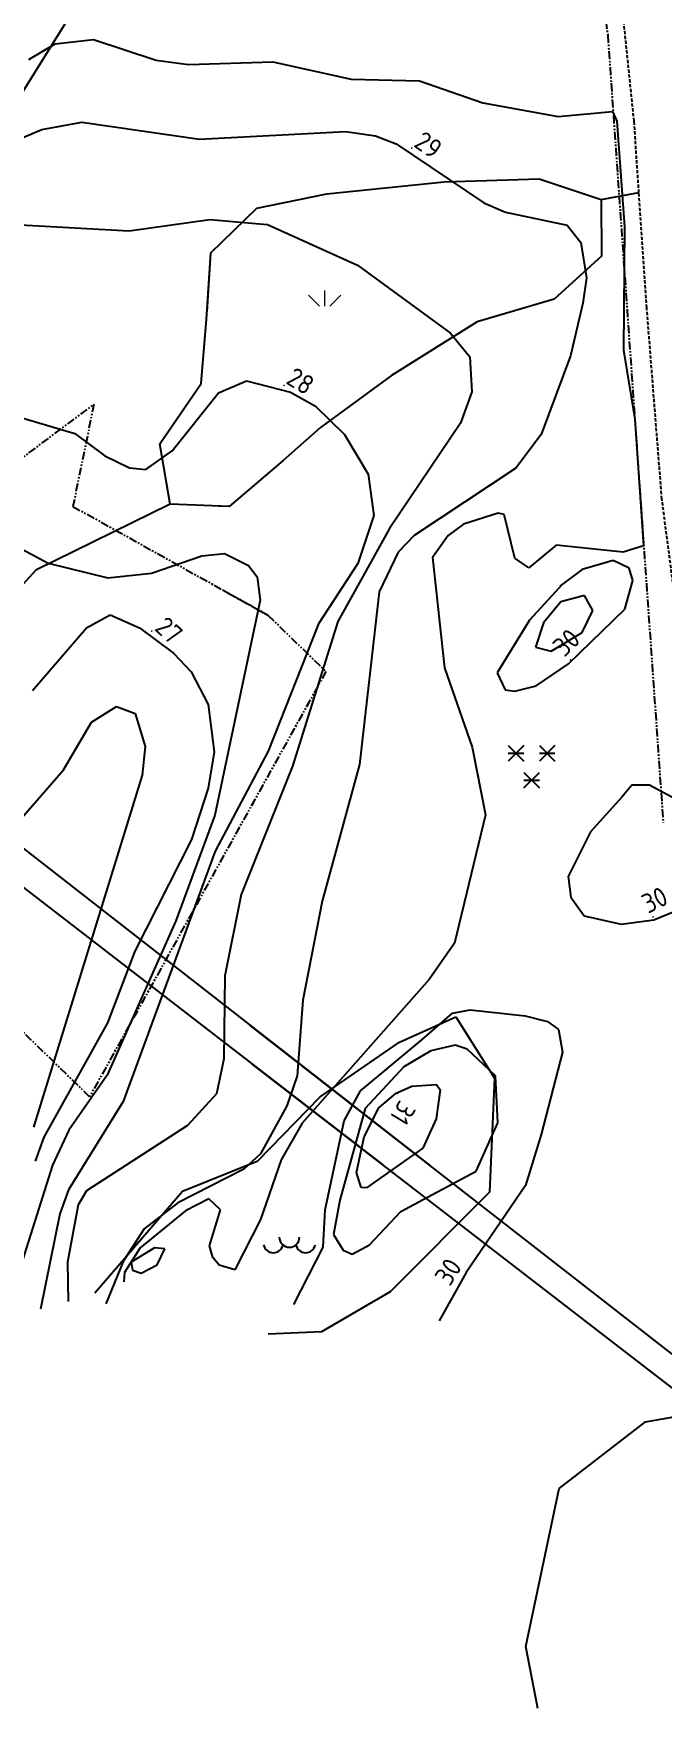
# Model space of a CAD drawing. Header units: metres. Extents: x 139929 to 142176, y 6401995 to 6404420.
# Drawn here: x 140064.6 to 140113.3, y 6402061.5 to 6402191 of the extents above; entities that cross this region are included whole.
import ezdxf
from ezdxf.enums import TextEntityAlignment as Align

# ---------------------------------------------------------------- set-up
doc = ezdxf.new("R2010")
doc.units = ezdxf.units.M
doc.header["$LTSCALE"] = 0.5
doc.linetypes.add('DASHED', pattern=[0.75, 0.5, -0.25])
doc.linetypes.add('PHANTOM', pattern=[2.5, 1.25, -0.25, 0.25, -0.25, 0.25, -0.25])
doc.layers.get('0').update_dxf_attribs({"color": 1})
for name, color, linetype in [('M-BEF-EL-LUFT', 4, 'ELLEDNING'), ('M-BEF-MARKLINJE', 4, 'Continuous'), ('M-BEF-NIVÅKURVA-PRIMÄR-0.5M', 12, 'Continuous'), ('M-BEF-NIVÅKURVA-PRIMÄR-1.0M', 12, 'Continuous'), ('M-BEF-VÄGKANT', 1, 'DASHED'), ('M-GR-FASTIGHETSGRÄNS', 3, 'PHANTOM')]:
    doc.layers.add(name, color=color, linetype=linetype)
doc.layers.add('PRI_LED_LUFTLED_ELNÄT', color=249, linetype='Continuous', lineweight=18)
doc.layers.add('PRI_MARKSLAG_KÄRR', color=100, linetype='Continuous', lineweight=18)
doc.styles.add('ISO', font='iso.shx', dxfattribs={"height": 2.5})
doc.styles.get("Standard").update_dxf_attribs({"font": 'simplex8.shx'})
doc.linetypes.add('ELLEDNING', pattern='A,3,-0.5,["E",Standard,S=0.5,R=0,X=0,Y=-0.25],-0.5', length=4)

# ---------------------------------------------------------------- blocks, each defined once
blk = doc.blocks.new('PRI_M_BARRSKOG')
for points in [[(-0.6, 1.48, 0), (-1.8, 0.28, 0)], [(-1.8, 1.48, 0), (-0.6, 0.28, 0)], [(0.6, 1.48, 0), (1.8, 0.28, 0)], [(1.8, 1.48, 0), (0.6, 0.28, 0)], [(-1.8, 0.88, 0), (-0.6, 0.88, 0)], [(0.6, 0.88, 0), (1.8, 0.88, 0)], [(-0.6, -1.8, 0), (0.6, -0.6, 0)], [(-0.6, -0.6, 0), (0.6, -1.8, 0)], [(-0.6, -1.2, 0), (0.6, -1.2, 0)]]:
    blk.add_polyline3d(points)
blk = doc.blocks.new('PRI_M_BERG')
for centre, radius, start, end in [((-1.25, 0.43), 0.765, 192.2902, 347.7098), ((0, 0.87), 0.784, 180, 0), ((1.25, 0.43), 0.765, 192.2902, 347.7098)]:
    blk.add_arc(centre, radius, start, end)
blk = doc.blocks.new('PRI_M_KÄRR')
for points in [[(-1.25, 0.85, 0), (-0.4, 0, 0)], [(0, 1.2, 0), (0, 0, 0)], [(1.25, 0.85, 0), (0.4, 0, 0)]]:
    blk.add_polyline3d(points)
blk = doc.blocks.new('PRI_NIVÅ_HÖJDPKT')
at = {"color": 0, "linetype": 'Continuous', "lineweight": -3}
blk.add_circle((183, 184), 0.0005, dxfattribs=at)

msp = doc.modelspace()

# ---------------------------------------------------------------- linework, layer by layer
at = {"layer": 'M-BEF-EL-LUFT', "lineweight": -3}
for p, q in [((140055.62, 6402134.39, 38.12), (140095.23, 6402103.51, 40.07)), ((140091.64, 6402103.54, 39.96), (140054.21, 6402132.41, 38.12))]:
    msp.add_line(p, q, dxfattribs=at)
at = {"layer": 'M-BEF-MARKLINJE'}
for p, q in [((140069.79, 6402196.17, 30.24), (140060.87, 6402181.84, 29.23)), ((140087.3, 6402178.62, 28.74), (140096.38, 6402179.54, 28.99)), ((140096.38, 6402179.54, 28.99), (140103.71, 6402179.77, 29.27)), ((140103.71, 6402179.77, 29.27), (140108.52, 6402178.18, 29.22)), ((140108.52, 6402178.18, 29.22), (140111.43, 6402178.71, 29.61)), ((140078.33, 6402174.04, 28.42), (140081.87, 6402177.51, 28.55)), ((140081.87, 6402177.51, 28.55), (140087.3, 6402178.62, 28.74)), ((140108.52, 6402178.18, 29.22), (140108.53, 6402173.8, 29.32)), ((140078, 6402168.93, 28.15), (140078.33, 6402174.04, 28.42)), ((140108.53, 6402173.8, 29.32), (140104.87, 6402170.46, 29.04)), ((140104.87, 6402170.46, 29.04), (140098.91, 6402168.73, 28.73)), ((140077.57, 6402163.94, 28.11), (140078, 6402168.93, 28.15)), ((140098.91, 6402168.73, 28.73), (140092.31, 6402164.57, 28.44)), ((140092.31, 6402164.57, 28.44), (140086.8, 6402160.55, 28.21)), ((140074.38, 6402159.28, 28.03), (140077.57, 6402163.94, 28.11)), ((140086.8, 6402160.55, 28.21), (140083.91, 6402158, 27.98)), ((140075.17, 6402154.61, 27.97), (140074.38, 6402159.28, 28.03)), ((140083.91, 6402158, 27.98), (140079.74, 6402154.44, 27.89)), ((140075.17, 6402154.61, 27.97), (140064.78, 6402149.52, 27.66)), ((140079.74, 6402154.44, 27.89), (140075.17, 6402154.61, 27.97)), ((140064.78, 6402149.52, 27.66), (140056.15, 6402140.13, 27.27)), ((140092.92, 6402113.02, 29.43), (140097.27, 6402115, 29.82)), ((140097.27, 6402115, 29.82), (140100.26, 6402110.25, 29.88)), ((140086.78, 6402108.81, 28.95), (140092.92, 6402113.02, 29.43)), ((140100.26, 6402110.25, 29.88), (140099.88, 6402101.43, 29.6)), ((140081.97, 6402103.86, 28.89), (140086.78, 6402108.81, 28.95)), ((140076.14, 6402101.5, 28.65), (140081.97, 6402103.86, 28.89)), ((140069.35, 6402093.65, 28.15), (140076.14, 6402101.5, 28.65)), ((140099.88, 6402101.43, 29.6), (140092.19, 6402093.73, 29.78))]:
    msp.add_line(p, q, dxfattribs=at)
at = {"layer": 'M-BEF-MARKLINJE', "lineweight": -3}
for p, q in [((140087.3, 6402178.62), (140096.38, 6402179.54)), ((140096.38, 6402179.54), (140103.71, 6402179.77)), ((140103.71, 6402179.77), (140108.52, 6402178.18)), ((140108.52, 6402178.18), (140111.43, 6402178.71)), ((140078.33, 6402174.04), (140081.87, 6402177.51)), ((140081.87, 6402177.51), (140087.3, 6402178.62)), ((140108.52, 6402178.18), (140108.53, 6402173.8)), ((140078.03, 6402169.48), (140078.33, 6402174.04)), ((140108.53, 6402173.8), (140104.87, 6402170.46)), ((140104.87, 6402170.46), (140098.91, 6402168.73)), ((140098.91, 6402168.73), (140092.31, 6402164.57)), ((140092.31, 6402164.57), (140086.8, 6402160.55)), ((140086.8, 6402160.55), (140083.91, 6402158)), ((140083.91, 6402158), (140079.74, 6402154.44)), ((140079.74, 6402154.44), (140078.93, 6402154.47)), ((140092.92, 6402113.02), (140097.27, 6402115)), ((140097.27, 6402115), (140100.26, 6402110.25)), ((140086.78, 6402108.81), (140092.92, 6402113.02)), ((140100.26, 6402110.25), (140099.88, 6402101.43)), ((140081.97, 6402103.86), (140086.78, 6402108.81)), ((140081.95, 6402103.85), (140081.97, 6402103.86)), ((140099.88, 6402101.43), (140092.19, 6402093.73)), ((140092.19, 6402093.73), (140086.89, 6402090.64)), ((140086.89, 6402090.64), (140082.75, 6402090.45)), ((140111.93, 6402083.67), (140123.09, 6402085.65)), ((140105.26, 6402078.52), (140111.93, 6402083.67)), ((140102.68, 6402066.31), (140105.26, 6402078.52)), ((140103.61, 6402061.52), (140102.68, 6402066.31))]:
    msp.add_line(p, q, dxfattribs=at)
at = {"layer": 'M-BEF-NIVÅKURVA-PRIMÄR-0.5M', "linetype": 'Continuous', "lineweight": -3}
for p, q in [((140066.29, 6402190.22, 29.5), (140069.25, 6402190.54, 29.5)), ((140069.25, 6402190.54, 29.5), (140074.09, 6402188.95, 29.5)), ((140064.26, 6402189.01, 29.5), (140066.29, 6402190.22, 29.5)), ((140074.09, 6402188.95, 29.5), (140076.59, 6402188.61, 29.5)), ((140076.59, 6402188.61, 29.5), (140083.13, 6402188.81, 29.5)), ((140083.13, 6402188.81, 29.5), (140089.17, 6402187.48, 29.5)), ((140089.17, 6402187.48, 29.5), (140094.46, 6402187.35, 29.5)), ((140094.46, 6402187.35, 29.5), (140099.37, 6402185.65, 29.5)), ((140099.37, 6402185.65, 29.5), (140105.19, 6402184.6, 29.5)), ((140105.19, 6402184.6, 29.5), (140109.39, 6402184.99, 29.5)), ((140109.39, 6402184.99, 29.5), (140109.73, 6402184.22, 29.5)), ((140109.73, 6402184.22, 29.5), (140110.32, 6402176.05, 29.5)), ((140063.13, 6402176.24, 28.5), (140072.01, 6402175.75, 28.5)), ((140072.01, 6402175.75, 28.5), (140078.26, 6402176.64, 28.5)), ((140078.26, 6402176.64, 28.5), (140082.7, 6402176.24, 28.5)), ((140082.7, 6402176.24, 28.5), (140089.67, 6402173.11, 28.5)), ((140110.32, 6402176.05, 29.5), (140110.25, 6402166.54, 29.5)), ((140089.67, 6402173.11, 28.5), (140096.85, 6402167.83, 28.5)), ((140096.85, 6402167.83, 28.5), (140098.36, 6402166, 28.5)), ((140098.36, 6402166, 28.5), (140098.5, 6402163.3, 28.5)), ((140110.25, 6402166.54, 29.5), (140111.11, 6402161.2, 29.5)), ((140098.5, 6402163.3, 28.5), (140097.63, 6402160.89, 28.5)), ((140097.63, 6402160.89, 28.5), (140092.13, 6402152.73, 28.5)), ((140111.11, 6402161.2, 29.5), (140111.79, 6402151.41, 29.5)), ((140097.86, 6402153.07, 29.5), (140096.69, 6402152.21, 29.5)), ((140100.54, 6402153.92, 29.5), (140097.86, 6402153.07, 29.5)), ((140101.01, 6402153.83, 29.5), (140100.54, 6402153.92, 29.5)), ((140101.84, 6402150.45, 29.5), (140101.01, 6402153.83, 29.5)), ((140062.68, 6402151.72, 27.5), (140065.74, 6402150.05, 27.5)), ((140092.13, 6402152.73, 28.5), (140088.15, 6402145.54, 28.5)), ((140096.69, 6402152.21, 29.5), (140095.46, 6402150.49, 29.5)), ((140105.03, 6402151.45, 29.5), (140102.93, 6402149.7, 29.5)), ((140110.22, 6402150.9, 29.5), (140105.03, 6402151.45, 29.5)), ((140073.74, 6402149.29, 27.5), (140077.62, 6402150.62, 27.5)), ((140077.62, 6402150.62, 27.5), (140079.39, 6402150.81, 27.5)), ((140079.39, 6402150.81, 27.5), (140081.24, 6402149.87, 27.5)), ((140095.46, 6402150.49, 29.5), (140096.4, 6402141.96, 29.5)), ((140102.93, 6402149.7, 29.5), (140101.84, 6402150.45, 29.5)), ((140111.79, 6402151.41, 29.5), (140110.22, 6402150.9, 29.5)), ((140065.74, 6402150.05, 27.5), (140070.37, 6402148.93, 27.5)), ((140070.37, 6402148.93, 27.5), (140073.74, 6402149.29, 27.5)), ((140081.24, 6402149.87, 27.5), (140081.91, 6402149, 27.5)), ((140081.91, 6402149, 27.5), (140082.13, 6402147.19, 27.5)), ((140107.23, 6402147.57, 30.5), (140105.4, 6402147.07, 30.5)), ((140107.88, 6402146.41, 30.5), (140107.23, 6402147.57, 30.5)), ((140082.13, 6402147.19, 27.5), (140078.63, 6402130.58, 27.5)), ((140105.4, 6402147.07, 30.5), (140104.04, 6402145.46, 30.5)), ((140107.05, 6402144.7, 30.5), (140107.88, 6402146.41, 30.5)), ((140088.15, 6402145.54, 28.5), (140084.63, 6402134.38, 28.5)), ((140104.04, 6402145.46, 30.5), (140103.44, 6402143.56, 30.5)), ((140104.65, 6402143.25, 30.5), (140107.05, 6402144.7, 30.5)), ((140103.44, 6402143.56, 30.5), (140104.65, 6402143.25, 30.5)), ((140096.4, 6402141.96, 29.5), (140098.54, 6402135.83, 29.5)), ((140069.1, 6402137.76, 26.5), (140071.04, 6402138.99, 26.5)), ((140071.04, 6402138.99, 26.5), (140072.48, 6402138.45, 26.5)), ((140066.94, 6402134.09, 26.5), (140069.1, 6402137.76, 26.5)), ((140072.48, 6402138.45, 26.5), (140073.25, 6402135.89, 26.5)), ((140073.25, 6402135.89, 26.5), (140073.01, 6402133.68, 26.5)), ((140098.54, 6402135.83, 29.5), (140099.57, 6402130.61, 29.5)), ((140062.65, 6402129.16, 26.5), (140066.94, 6402134.09, 26.5)), ((140073.01, 6402133.68, 26.5), (140064.61, 6402106.46, 26.5)), ((140084.63, 6402134.38, 28.5), (140080.68, 6402124.45, 28.5)), ((140078.63, 6402130.58, 27.5), (140075.61, 6402122.41, 27.5)), ((140099.57, 6402130.61, 29.5), (140097.17, 6402120.68, 29.5)), ((140080.68, 6402124.45, 28.5), (140079.42, 6402118.16, 28.5)), ((140075.61, 6402122.41, 27.5), (140070.3, 6402110.49, 27.5)), ((140097.17, 6402120.68, 29.5), (140095.2, 6402117.88, 29.5)), ((140079.42, 6402118.16, 28.5), (140079.32, 6402111.74, 28.5)), ((140095.2, 6402117.88, 29.5), (140085.4, 6402106.76, 29.5)), ((140097.22, 6402112.81, 30.5), (140095.34, 6402112.36, 30.5)), ((140098.15, 6402112.48, 30.5), (140097.22, 6402112.81, 30.5)), ((140079.32, 6402111.74, 28.5), (140078.76, 6402109.03, 28.5)), ((140095.34, 6402112.36, 30.5), (140093.26, 6402111.13, 30.5)), ((140100.35, 6402110.43, 30.5), (140098.15, 6402112.48, 30.5)), ((140070.3, 6402110.49, 27.5), (140067.35, 6402106.23, 27.5)), ((140093.26, 6402111.13, 30.5), (140090.25, 6402107.89, 30.5)), ((140100.51, 6402106.8, 30.5), (140100.35, 6402110.43, 30.5)), ((140078.76, 6402109.03, 28.5), (140076.52, 6402106.59, 28.5)), ((140090.25, 6402107.89, 30.5), (140088.29, 6402100.82, 30.5)), ((140067.35, 6402106.23, 27.5), (140066.07, 6402103.52, 27.5)), ((140076.52, 6402106.59, 28.5), (140068.71, 6402101.53, 28.5)), ((140085.4, 6402106.76, 29.5), (140083.77, 6402103.93, 29.5)), ((140098.84, 6402103.07, 30.5), (140100.51, 6402106.8, 30.5)), ((140083.77, 6402103.93, 29.5), (140082.17, 6402099.31, 29.5)), ((140066.07, 6402103.52, 27.5), (140062.06, 6402090.79, 27.5)), ((140095.09, 6402101.04, 30.5), (140098.84, 6402103.07, 30.5)), ((140068.71, 6402101.53, 28.5), (140068.06, 6402100.46, 28.5)), ((140093.01, 6402099.95, 30.5), (140095.09, 6402101.04, 30.5)), ((140068.06, 6402100.46, 28.5), (140067.24, 6402096.01, 28.5)), ((140076.36, 6402099.98, 29.5), (140072.87, 6402097.14, 29.5)), ((140078.17, 6402100.92, 29.5), (140076.36, 6402099.98, 29.5)), ((140079.07, 6402100.07, 29.5), (140078.17, 6402100.92, 29.5)), ((140078.22, 6402097.29, 29.5), (140079.07, 6402100.07, 29.5)), ((140088.29, 6402100.82, 30.5), (140087.82, 6402098.15, 30.5)), ((140090.59, 6402097.35, 30.5), (140093.01, 6402099.95, 30.5)), ((140082.17, 6402099.31, 29.5), (140080.17, 6402095.42, 29.5)), ((140072.87, 6402097.14, 29.5), (140071.66, 6402095.23, 29.5)), ((140078.48, 6402096.39, 29.5), (140078.22, 6402097.29, 29.5)), ((140087.82, 6402098.15, 30.5), (140088.55, 6402096.95, 30.5)), ((140089.25, 6402096.65, 30.5), (140090.59, 6402097.35, 30.5)), ((140067.24, 6402096.01, 28.5), (140067.29, 6402092.99, 28.5)), ((140078.96, 6402095.79, 29.5), (140078.48, 6402096.39, 29.5)), ((140080.17, 6402095.42, 29.5), (140078.96, 6402095.79, 29.5)), ((140088.55, 6402096.95, 30.5), (140089.25, 6402096.65, 30.5)), ((140071.66, 6402095.23, 29.5), (140071.6, 6402094.51, 29.5))]:
    msp.add_line(p, q, dxfattribs=at)
at = {"layer": 'M-BEF-NIVÅKURVA-PRIMÄR-1.0M', "linetype": 'Continuous', "lineweight": -3}
for p, q in [((140065.25, 6402183.6, 29), (140068.35, 6402184.15, 29)), ((140068.35, 6402184.15, 29), (140077.46, 6402182.84, 29)), ((140059.8, 6402181.27, 29), (140065.25, 6402183.6, 29)), ((140077.46, 6402182.84, 29), (140088.75, 6402183.44, 29)), ((140088.75, 6402183.44, 29), (140091.06, 6402183.11, 29)), ((140091.06, 6402183.11, 29), (140092.65, 6402182.49, 29)), ((140092.65, 6402182.49, 29), (140099.45, 6402177.91, 29)), ((140099.45, 6402177.91, 29), (140101.12, 6402177.2, 29)), ((140101.12, 6402177.2, 29), (140105.88, 6402176.18, 29)), ((140105.88, 6402176.18, 29), (140106.95, 6402174.84, 29)), ((140106.95, 6402174.84, 29), (140107.38, 6402172.13, 29)), ((140107.38, 6402172.13, 29), (140107.1, 6402170.16, 29)), ((140107.1, 6402170.16, 29), (140106.14, 6402166.09, 29)), ((140106.14, 6402166.09, 29), (140103.88, 6402160.01, 29)), ((140075.34, 6402158.75, 28), (140078.93, 6402163.24, 28)), ((140078.93, 6402163.24, 28), (140081.09, 6402164.15, 28)), ((140081.09, 6402164.15, 28), (140084.48, 6402163.27, 28)), ((140084.48, 6402163.27, 28), (140086.43, 6402162.2, 28)), ((140086.43, 6402162.2, 28), (140088.66, 6402160, 28)), ((140062.93, 6402161.54, 28), (140067.8, 6402160.08, 28)), ((140067.8, 6402160.08, 28), (140070.13, 6402158.37, 28)), ((140088.66, 6402160, 28), (140090.5, 6402156.94, 28)), ((140103.88, 6402160.01, 29), (140101.92, 6402157.4, 29)), ((140070.13, 6402158.37, 28), (140072.03, 6402157.44, 28)), ((140073.31, 6402157.3, 28), (140075.34, 6402158.75, 28)), ((140072.03, 6402157.44, 28), (140073.31, 6402157.3, 28)), ((140090.5, 6402156.94, 28), (140090.93, 6402153.75, 28)), ((140101.92, 6402157.4, 29), (140094.05, 6402152.21, 29)), ((140090.93, 6402153.75, 28), (140089.69, 6402150.04, 28)), ((140094.05, 6402152.21, 29), (140092.81, 6402150.9, 29)), ((140092.81, 6402150.9, 29), (140091.34, 6402147.84, 29)), ((140109.45, 6402150.27, 30), (140107.04, 6402149.57, 30)), ((140110.68, 6402149.68, 30), (140109.45, 6402150.27, 30)), ((140089.69, 6402150.04, 28), (140086.66, 6402145.36, 28)), ((140107.04, 6402149.57, 30), (140105.32, 6402148.28, 30)), ((140110.95, 6402148.72, 30), (140110.68, 6402149.68, 30)), ((140091.34, 6402147.84, 29), (140089.82, 6402134.49, 29)), ((140105.54, 6402148.46, 30), (140102.98, 6402145.65, 30)), ((140110.34, 6402146.51, 30), (140110.95, 6402148.72, 30)), ((140105.98, 6402142.29, 30), (140110.34, 6402146.51, 30)), ((140064.53, 6402140.21, 27), (140068.71, 6402145.06, 27)), ((140068.71, 6402145.06, 27), (140070.53, 6402146.06, 27)), ((140070.53, 6402146.06, 27), (140072.81, 6402145.07, 27)), ((140072.81, 6402145.07, 27), (140075.43, 6402143.11, 27)), ((140086.66, 6402145.36, 28), (140082.75, 6402135.54, 28)), ((140102.98, 6402145.65, 30), (140100.48, 6402141.59, 30)), ((140075.43, 6402143.11, 27), (140076.8, 6402141.66, 27)), ((140076.8, 6402141.66, 27), (140078.13, 6402139.14, 27)), ((140100.48, 6402141.59, 30), (140101.1, 6402140.28, 30)), ((140103.49, 6402140.57, 30), (140105.98, 6402142.29, 30)), ((140101.1, 6402140.28, 30), (140101.83, 6402140.17, 30)), ((140101.83, 6402140.17, 30), (140103.49, 6402140.57, 30)), ((140078.13, 6402139.14, 27), (140078.59, 6402135.47, 27)), ((140078.59, 6402135.47, 27), (140078.12, 6402132.66, 27)), ((140082.75, 6402135.54, 28), (140078.66, 6402127.79, 28)), ((140089.82, 6402134.49, 29), (140086.94, 6402123.92, 29)), ((140078.12, 6402132.66, 27), (140076.84, 6402128.7, 27)), ((140110.89, 6402132.91, 30), (140110.12, 6402131.98, 30)), ((140112.24, 6402132.9, 30), (140110.89, 6402132.91, 30)), ((140114.32, 6402131.79, 30), (140112.24, 6402132.9, 30)), ((140110.12, 6402131.98, 30), (140107.68, 6402129.3, 30)), ((140076.84, 6402128.7, 27), (140072.45, 6402120.06, 27)), ((140107.68, 6402129.3, 30), (140105.97, 6402125.83, 30)), ((140078.66, 6402127.79, 28), (140071.55, 6402108.44, 28)), ((140105.97, 6402125.83, 30), (140106.17, 6402124.23, 30)), ((140086.94, 6402123.92, 29), (140085.45, 6402116.27, 29)), ((140106.17, 6402124.23, 30), (140107.19, 6402122.8, 30)), ((140112.58, 6402122.48, 30), (140116.5, 6402124.11, 30)), ((140107.19, 6402122.8, 30), (140110.07, 6402122.14, 30)), ((140110.07, 6402122.14, 30), (140112.58, 6402122.48, 30)), ((140072.45, 6402120.06, 27), (140070.34, 6402114.53, 27)), ((140085.45, 6402116.27, 29), (140085.01, 6402110.43, 29)), ((140094.64, 6402113.22, 30), (140097.01, 6402115.28, 30)), ((140097.01, 6402115.28, 30), (140098.38, 6402115.52, 30)), ((140098.38, 6402115.52, 30), (140102.64, 6402115.06, 30)), ((140070.34, 6402114.53, 27), (140065.4, 6402105.69, 27)), ((140102.64, 6402115.06, 30), (140104.35, 6402114.64, 30)), ((140104.35, 6402114.64, 30), (140105.2, 6402114.01, 30)), ((140105.2, 6402114.01, 30), (140105.51, 6402112.27, 30)), ((140089.91, 6402109.26, 30), (140094.64, 6402113.22, 30)), ((140105.51, 6402112.27, 30), (140103.88, 6402105.9, 30)), ((140085.01, 6402110.43, 29), (140084.21, 6402108.11, 29)), ((140088.63, 6402106.94, 30), (140089.91, 6402109.26, 30)), ((140091.33, 6402107.96, 31), (140092.67, 6402109.08, 31)), ((140092.67, 6402109.08, 31), (140093.86, 6402109.63, 31)), ((140093.86, 6402109.63, 31), (140095.79, 6402109.76, 31)), ((140096.05, 6402109.34, 31), (140095.75, 6402107.1, 31)), ((140095.79, 6402109.76, 31), (140096.05, 6402109.34, 31)), ((140071.55, 6402108.44, 28), (140067.32, 6402101.62, 28)), ((140084.21, 6402108.11, 29), (140082.16, 6402104.4, 29)), ((140090.19, 6402105.7, 31), (140091.33, 6402107.96, 31)), ((140087.17, 6402100.07, 30), (140088.63, 6402106.94, 30)), ((140095.75, 6402107.1, 31), (140094.73, 6402104.83, 31)), ((140065.4, 6402105.69, 27), (140064.74, 6402103.82, 27)), ((140089.59, 6402102.96, 31), (140090.19, 6402105.7, 31)), ((140094.73, 6402104.83, 31), (140090.36, 6402101.76, 31)), ((140103.88, 6402105.9, 30), (140102.66, 6402101.94, 30)), ((140082.16, 6402104.4, 29), (140080.89, 6402103.22, 29)), ((140080.89, 6402103.22, 29), (140075.77, 6402100.6, 29)), ((140089.95, 6402101.8, 31), (140089.59, 6402102.96, 31)), ((140067.32, 6402101.62, 28), (140066.64, 6402099.76, 28)), ((140090.36, 6402101.76, 31), (140089.95, 6402101.8, 31)), ((140102.66, 6402101.94, 30), (140098.07, 6402095.23, 30)), ((140066.64, 6402099.76, 28), (140065.15, 6402092.38, 28)), ((140075.77, 6402100.6, 29), (140073.18, 6402098.6, 29)), ((140087.01, 6402097.19, 30), (140087.17, 6402100.07, 30)), ((140073.18, 6402098.6, 29), (140071.55, 6402096.08, 29)), ((140073.96, 6402097.12, 30), (140072.16, 6402096.03, 30)), ((140074.78, 6402097.05, 30), (140073.96, 6402097.12, 30)), ((140084.74, 6402092.75, 30), (140087.01, 6402097.19, 30)), ((140071.55, 6402096.08, 29), (140070.21, 6402092.81, 29)), ((140072.16, 6402096.03, 30), (140072.27, 6402095.4, 30)), ((140072.95, 6402095.16, 30), (140074.18, 6402095.82, 30)), ((140074.18, 6402095.82, 30), (140074.78, 6402097.05, 30)), ((140072.27, 6402095.4, 30), (140072.95, 6402095.16, 30)), ((140098.07, 6402095.23, 30), (140095.98, 6402091.48, 30))]:
    msp.add_line(p, q, dxfattribs=at)
at = {"layer": 'M-BEF-VÄGKANT'}
for p, q in [((140111.06, 6402184.24), (140109.75, 6402196.9)), ((140111.43, 6402178.71), (140111.06, 6402184.24)), ((140112.04, 6402169.81), (140111.43, 6402178.71)), ((140113.21, 6402155.03), (140112.04, 6402169.81)), ((140114.6, 6402144.48, 29.84), (140113.21, 6402155.03, 29.62))]:
    msp.add_line(p, q, dxfattribs=at)
at = {"layer": 'M-BEF-VÄGKANT', "lineweight": -3}
for p, q in [((140111.06, 6402184.24), (140109.75, 6402196.9)), ((140111.43, 6402178.71), (140111.06, 6402184.24)), ((140112.04, 6402169.81), (140111.43, 6402178.71)), ((140113.21, 6402155.03), (140112.04, 6402169.81)), ((140114.6, 6402144.48), (140113.21, 6402155.03))]:
    msp.add_line(p, q, dxfattribs=at)
at = {"layer": 'M-GR-FASTIGHETSGRÄNS'}
for p, q in [((140103.73, 6402226.6), (140109.02, 6402190.9)), ((140103.73, 6402226.6), (140109.02, 6402190.9)), ((140109.02, 6402190.9), (140113.31, 6402130.02)), ((140109.02, 6402190.9), (140113.31, 6402130.02)), ((140063.26, 6402157.83), (140069.28, 6402162.34)), ((140069.28, 6402162.34), (140067.66, 6402154.45)), ((140067.66, 6402154.45), (140082.74, 6402146.04)), ((140079.32, 6402147.95), (140082.74, 6402146.04)), ((140082.74, 6402146.04), (140087.23, 6402141.68)), ((140082.74, 6402146.04), (140087.23, 6402141.68)), ((140087.23, 6402141.68), (140068.95, 6402108.81)), ((140087.23, 6402141.68), (140080.42, 6402129.44)), ((140068.95, 6402108.81), (140038.52, 6402138.39))]:
    msp.add_line(p, q, dxfattribs=at)
at = {"layer": 'PRI_LED_LUFTLED_ELNÄT', "lineweight": -3}
for p, q in [((140081.32, 6402114.35), (140134.31, 6402073.05)), ((140132.91, 6402071.7), (140081.5, 6402111.36))]:
    msp.add_line(p, q, dxfattribs=at)

# ---------------------------------------------------------------- block references
at = {"layer": 'M-BEF-MARKLINJE', "lineweight": -3}
msp.add_blockref('PRI_M_BARRSKOG', (140103.13, 6402134.48, 29.38), dxfattribs=at)
at = {"layer": 'M-BEF-MARKLINJE', "color": 1, "linetype": 'Continuous', "lineweight": -3}
msp.add_blockref('PRI_M_BARRSKOG', (140103.13, 6402134.48, 29.38), dxfattribs=at)
at = {"layer": 'M-BEF-MARKLINJE'}
msp.add_blockref('PRI_M_BERG', (140084.4, 6402097.09, 29.95), dxfattribs=at)
msp.add_blockref('PRI_M_BERG', (140084.4, 6402097.09, 29.95), dxfattribs=at)
at = {"layer": 'M-BEF-NIVÅKURVA-PRIMÄR-1.0M', "color": 1, "linetype": 'Continuous', "lineweight": -3, "xscale": 0.001, "yscale": 0.001, "zscale": 0.001}
for p in [(140093.68, 6402181.95, 29), (140083.81, 6402163.62, 28), (140073.59, 6402144.61, 27), (140105.97, 6402142.41, 30), (140112.34, 6402122.54, 30), (140092.57, 6402108.87, 31)]:
    msp.add_blockref('PRI_NIVÅ_HÖJDPKT', p, dxfattribs=at)
at = {"layer": 'PRI_MARKSLAG_KÄRR', "lineweight": -3}
msp.add_blockref('PRI_M_KÄRR', (140087.12, 6402169.93, 28.63), dxfattribs=at)
at = {"layer": 'PRI_MARKSLAG_KÄRR', "color": 1, "linetype": 'Continuous', "lineweight": -3}
msp.add_blockref('PRI_M_KÄRR', (140087.12, 6402169.93, 28.63), dxfattribs=at)

# ---------------------------------------------------------------- texts
at = {"layer": 'M-BEF-NIVÅKURVA-PRIMÄR-1.0M', "style": 'ISO'}
for s, rotation, p in [('29', 325.332, (140093.68, 6402181.95)), ('28', 328.599, (140083.81, 6402163.62)), ('27', 317.718, (140073.59, 6402144.61)), ('30', 43.542, (140105.97, 6402142.41)), ('30', 26.244, (140112.34, 6402122.54)), ('31', 238.878, (140092.57, 6402108.87)), ('30', 57.465, (140097.19, 6402093.85))]:
    msp.add_text(s, height=1.5, rotation=rotation, dxfattribs=at).set_placement(p, align=Align.BOTTOM_LEFT)

doc.saveas('drawing.dxf')
